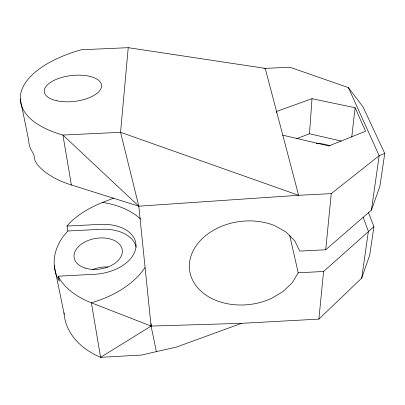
<?xml version="1.0" encoding="UTF-8"?>
<svg xmlns="http://www.w3.org/2000/svg" width="405" height="405" viewBox="0 0 405 405"><rect width="100%" height="100%" fill="white"/><g stroke="black" fill="none" stroke-linecap="round" stroke-linejoin="round"><path stroke-width="0.61" d="M151.131 323.554L151.09 326.076L156.381 351.616L141.573 355.053L100.602 357.326A85.065 59.682 -7.2 0 1 64.061 312.863M276.509 112.696L276.559 111.451L312.007 98.688L355.079 107.75L365.563 131.21L328.774 145.977L282.796 135.179M296.703 138.692L309.496 133.751L312.007 98.688M289.656 235.239L298.227 272.813L292.121 282.862L283.049 291.529L271.649 298.323A56.017 41.781 -7.5 0 1 201.341 291.468A56.017 41.781 -7.5 0 1 203.563 237.401A56.017 41.781 -7.5 0 1 274.641 225.631L286.254 232.197L294.8 240.919L299.746 251.105L325.726 249.753L371.415 210.144L379.88 186.396L384.75 153.449L363.108 107.021L348.396 87.622L289.945 67.24L265.229 68.369L128.228 47.674L120.563 132.308L138.804 206.18L151.09 326.076L100.602 357.326L91.358 302.798A90.391 58.026 -6.4 0 1 60.411 280.144L58.345 276.185L94.567 274.281A38.981 24.543 -9.3 0 0 135.888 247.339A38.981 24.543 -9.3 0 0 100.177 224.38L66.987 226.066L67.878 230.987L63.383 236.161A89.895 58.209 -6.4 0 0 56.447 275.638L59.368 281.257L58.345 276.185M144.97 267.599A83.344 51.972 -11 0 1 91.358 302.798L151.09 326.076L241.557 323.327L318.892 319.105L323.585 271.471L373.921 226.704L368.489 212.59M325.726 249.753L331.255 193.646L379.186 155.672L384.75 153.449M351.758 137.087L355.079 107.75M318.892 319.105L361.726 278.103L368.393 231.351L363.143 217.222M371.415 210.144L379.186 155.672L348.396 87.622M373.921 226.704L369.725 255.089L361.726 278.103M66.987 226.066L70.085 222.537A90.391 58.026 -6.4 0 1 102.647 202.424L113.749 198.08M241.557 323.327L176.337 347.12L156.381 351.616M20.25 98.992L28.654 140.165A102.404 51.967 -5 0 0 30.653 149.156L33.711 154.204L35.038 160.775L37.204 164.374A101.761 52.372 -5.1 0 0 71.376 184.974L138.804 206.18L298.601 195.281L331.255 193.646M263.974 68.45L265.229 68.369L298.601 195.281L120.563 132.308L62.912 135.052L71.376 184.974M298.227 272.813L323.585 271.471M67.878 230.987L100.896 229.301A38.769 24.619 -9.5 0 1 136.181 247.192M128.228 47.674L81.289 49.769A106.515 49.162 -4.7 0 0 62.912 135.052L138.804 206.18M309.496 133.751L341.273 141.077M54.26 265.619L64.152 314.077M316.224 143.324A26.381 14.195 3.7 0 1 330.1 145.8M92.649 269.603A23.571 15.719 -10.2 0 1 107.781 266.971M102.647 202.424A83.344 51.972 -11 0 1 140.474 218.973M85.192 268.09A24.356 15.461 -9.4 0 0 122.325 252.001A24.356 15.461 -9.4 0 0 87.055 240.94A24.356 15.461 -9.4 0 0 85.192 268.09M56.933 100.799A28.821 13.011 -6.6 0 0 101.523 86.741A28.821 13.011 -6.6 0 0 60.299 77.892A28.821 13.011 -6.6 0 0 56.933 100.799"/></g></svg>
